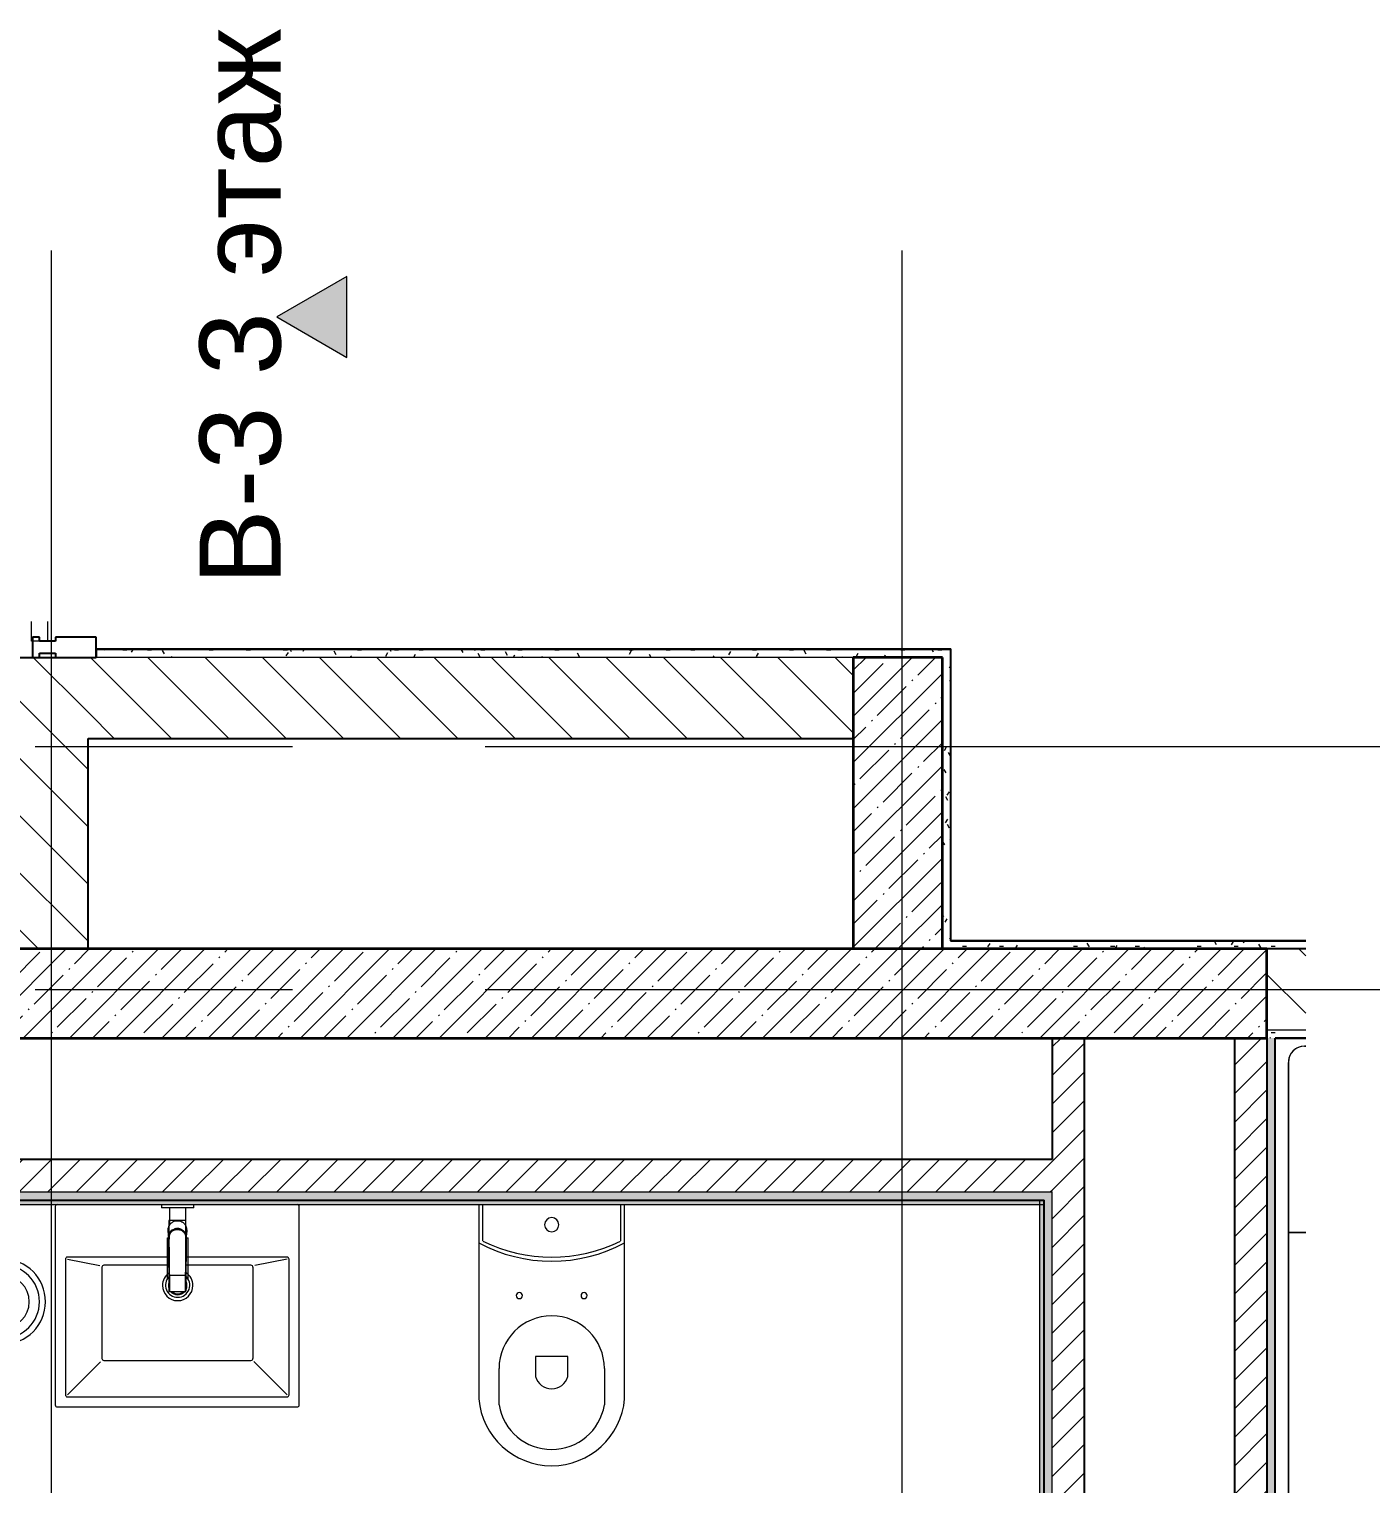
# Model space of a CAD drawing. Header units: millimetres. Extents: x 88919 to 135993, y -1987 to 12871.
# Drawn here: x 98554 to 101867, y 9279 to 12871 of the extents above; entities that cross this region are included whole.
import ezdxf

# ---------------------------------------------------------------- set-up
doc = ezdxf.new("R2010")
doc.units = ezdxf.units.MM
doc.linetypes.add('Осевая', pattern=[3175, 635, -476.25, 1587.5, -476.25])
for name, color, linetype, lineweight in [('0-1', 7, 'Continuous', 9), ('A-DOOR', 7, 'Continuous', 9), ('A-DOOR-1', 7, 'Continuous', 13), ('A-GLAZ-CWMG', 7, 'Continuous', 9), ('A-GLAZ-CWMG-1', 7, 'Continuous', 25), ('A-WALL-2', 7, 'Continuous', 9), ('G-ANNO-SYMB', 7, 'Continuous', 9), ('I-WALL', 7, 'Continuous', 9), ('P-SANR-FIXT', 7, 'Continuous', 9), ('P-SANR-FIXT-1', 7, 'Continuous', 13), ('Оси', 7, 'Continuous', 9), ('Оси-2', 7, 'Осевая', 9)]:
    doc.layers.add(name, color=color, linetype=linetype, lineweight=lineweight)
for name, color, linetype, lineweight, true_color in [('A-WALL-1', 7, 'Continuous', 25, 0x3c3c3c), ('A-WALL-3', 7, 'Continuous', 35, 0x3c3c3c), ('A-WALL-FNSH-1', 7, 'Continuous', 13, 0x3c3c3c), ('I-FURN-4', 7, 'Continuous', 9, 0xf0f0f0)]:
    doc.layers.add(name, color=color, linetype=linetype, lineweight=lineweight, true_color=true_color)
doc.styles.add('Arial_1', font='arial.ttf', dxfattribs={"height": 200})
pattern_1 = [(45, (0, 0), (-35.35534, 35.35534), [])]
pattern_2 = [(45, (0, 0), (-57.024626, 57.024626), []), (45, (57.025, 0), (-57.024626, 57.024626), [100.806, -20.161, 3.353, -16.808])]
pattern_3 = [(135, (0, 0), (-70.71068, -70.71068), [])]
pattern_4 = [(0, (0, 0), (121.92, 30.48), [10.058, -81.382, 10.058, -81.382, -487.68]), (0, (0, 0), (121.92, 30.48), [-182.88, 10.058, -172.822, 10.058, -81.382, -213.36]), (0, (0, 0), (121.92, 30.48), [-457.2, 10.058, -50.902, 10.058, -142.342]), (120, (45.72, 15.24), (-87.356454, 90.345817), [10.058, -81.382, 10.058, -81.382, -487.68]), (120, (45.72, 15.24), (-87.356454, 90.345817), [-182.88, 10.058, -172.822, 10.058, -81.382, -213.36]), (120, (45.72, 15.24), (-87.356454, 90.345817), [-457.2, 10.058, -50.902, 10.058, -142.342]), (240, (60.96, 76.2), (-34.563546, -120.825817), [10.058, -81.382, 10.058, -81.382, -487.68]), (240, (60.96, 76.2), (-34.563546, -120.825817), [-182.88, 10.058, -172.822, 10.058, -81.382, -213.36]), (240, (60.96, 76.2), (-34.563546, -120.825817), [-457.2, 10.058, -50.902, 10.058, -142.342])]

# ---------------------------------------------------------------- blocks, each defined once
blk = doc.blocks.new('Bed - Small Sizes - 1_118-V1-План разверток пом_3_27_ Этаж 3')
at = {"layer": 'I-FURN-4'}
for p, q in [((-289.7, 0), (-292.7, 0)), ((-292.7, 0), (-289.7, 0)), ((-289.7, 0), (-292.7, 0)), ((-292.7, 0), (-289.7, 0)), ((-332.7, -40), (-332.7, -460)), ((-332.7, -460), (-332.7, -40)), ((-332.7, -40), (-332.7, -460)), ((-332.7, -460), (-332.7, -40)), ((-332.7, -460), (-289.7, -460)), ((-289.7, -460), (-332.7, -460)), ((-332.7, -460), (-332.7, -1510)), ((-332.7, -1510), (-332.7, -460)), ((-332.7, -460), (-289.7, -460)), ((-292.7, -1550), (-289.7, -1550)), ((-289.7, -1550), (-292.7, -1550))]:
    blk.add_line(p, q, dxfattribs=at)
for centre, start, end in [((-292.7, -40), 90, 180), ((-292.7, -40), 90, 180), ((-292.7, -40), 90, 180), ((-292.7, -40), 165, 180), ((-292.7, -40), 90, 165), ((-292.7, -1510), 180, 270), ((-292.7, -1510), 180, 270)]:
    blk.add_arc(centre, 40, start, end, dxfattribs=at)
blk = doc.blocks.new('WC Seat_2 with Cistern-Wall Based - SE21-33487045-План разверток пом_3_27_ Этаж 3')
at = {"layer": 'P-SANR-FIXT'}
for p, q in [((-55, 485.5), (-55, 100.5)), ((-5, 410.5), (-5, 500.5)), ((255, 500.5), (255, 410.5)), ((305, 100.5), (305, 485.5)), ((85, 430.5), (85, 380.5)), ((165, 380.5), (165, 430.5)), ((85, 380.5), (165, 380.5)), ((-55, 100.5), (-55, 5.5)), ((-45, 5.5), (-45, 95.6)), ((295, 95.6), (295, 5.5)), ((305, 5.5), (305, 100.5))]:
    blk.add_line(p, q, dxfattribs=at)
for centre, radius, start, end in [((125, 469.8), 180.7, 4.9791, 175.0209), ((125, 478.7), 131.8, 9.5273, 170.4727), ((125, 418.8), 41.7, 16.2602, 163.7398), ((125, 410.5), 130, 180, 360), ((45, 230.5), 7.5, 0, 180), ((45, 230.5), 7.5, 180, 360), ((205, 230.5), 7.5, 0, 180), ((205, 230.5), 7.5, 180, 360), ((125, -237), 382.5, 61.9275, 118.0725), ((125, -247), 382.5, 63.6122, 116.3878), ((125, 55.5), 17.5, 0, 180), ((125, 55.5), 17.5, 180, 360)]:
    blk.add_arc(centre, radius, start, end, dxfattribs=at)
blk = doc.blocks.new('сифон - Для раковины-V7-План разверток пом_3_27_ Этаж 3')
at = {"layer": 'P-SANR-FIXT'}
for p, q in [((199.2, 40), (191.1, 40)), ((191.1, -40), (191.1, 40)), ((116.7, 26), (15, 26)), ((116.7, 26), (116.7, 20.9)), ((15, -26), (116.7, -26)), ((116.7, -19.7), (116.7, -26)), ((191.1, -40), (199.2, -40))]:
    blk.add_line(p, q, dxfattribs=at)
for start, end in [(45, 180), (180, 319.7584)]:
    blk.add_arc((0, 0), 30, start, end, dxfattribs=at)
at = {"layer": 'P-SANR-FIXT-1'}
for p, q in [((127.1, 20), (123.1, 20)), ((191.1, 20), (147.8, 20)), ((21.9, -20), (49, -20)), ((49, -20), (56, -20)), ((56, -20), (75, -20)), ((85.7, -20), (118.5, -20)), ((119.7, -20), (122.9, -20)), ((145.8, -20), (191.1, -20))]:
    blk.add_line(p, q, dxfattribs=at)
for radius, start, end in [(22.5, 133.7338, 180), (22.5, 180, 225.6765), (21.5, 137.4891, 180), (21.5, 180, 223.3802), (22.5, 67.2152, 113.0759), (21.5, 72, 108), (22.5, 241.9585, 297.7301), (21.5, 245.8675, 293.8296)]:
    blk.add_arc((0, 0), radius, start, end, dxfattribs=at)
blk = doc.blocks.new('раковина - 400 x 500mm-30615599-План разверток пом_3_27_ Этаж 3')
at = {"layer": 'P-SANR-FIXT'}
for p, q in [((-249.5, -5), (-249.5, -495)), ((352.5, -495), (352.5, -5)), ((-224.5, -135), (-224.5, -470)), ((32, -130), (-219.5, -130)), ((-219.5, -135), (-139.5, -151)), ((322.5, -130), (72, -130)), ((322.5, -135), (242.8, -150.5)), ((327.5, -470), (327.5, -135)), ((-134.5, -155), (-134.5, -380)), ((-126, -150), (-129.5, -150)), ((32.1, -150), (-126, -150)), ((233.5, -150), (72, -150)), ((238.5, -155), (238.5, -380)), ((-219.5, -470), (-137.6, -388.1)), ((-129.5, -385), (233.5, -385)), ((322.5, -470), (240.2, -387.7)), ((-244.5, -500), (347.5, -500)), ((-219.5, -475), (322.5, -475))]:
    blk.add_line(p, q, dxfattribs=at)
for centre, radius, start, end in [((-244.5, -5), 5, 91.1622, 180), ((347.5, -5), 5, 0, 88.8378), ((-219.5, -135), 5, 90, 180), ((322.5, -135), 5, 0, 90), ((-129.5, -155), 5, 90, 180), ((52.6, -199.9), 37.5, 124.8114, 180), ((52.6, -199.9), 37.5, 360, 57.1518), ((233.5, -155), 5, 0, 90), ((52.6, -199.9), 37.5, 180, 360), ((52.6, -199.9), 23, 161.6312, 180), ((52.6, -199.9), 23, 180, 198.741), ((52.6, -199.9), 23, 219.4751, 319.8471), ((52.6, -199.9), 23, 334.4204, 360), ((52.6, -199.9), 23, 360, 25.149), ((-129.5, -380), 5, 180, 270), ((233.5, -380), 5, 270, 360), ((-244.5, -495), 5, 180, 270), ((-219.5, -470), 5, 180, 270), ((322.5, -470), 5, 270, 0), ((347.5, -495), 5, 270, 0)]:
    blk.add_arc(centre, radius, start, end, dxfattribs=at)
blk = doc.blocks.new('смеситель для раковины - Default-V8-План разверток пом_3_27_ Этаж 3')
at = {"layer": '0-1'}
for p, q in [((19.7, 151.6), (-19.8, 151.6)), ((-20.3, 110), (-20.4, 97.4)), ((19.8, 111.8), (-19.8, 111.8)), ((20.4, 97.4), (20.3, 110)), ((-22.8, 3), (-21.8, 15.6)), ((-20.7, 17.2), (-20.7, 16.7)), ((20.8, 16.7), (20.8, 17.2))]:
    blk.add_line(p, q, dxfattribs=at)
at = {"layer": '0-1', "flags": 128}
for points in [[(-19.8, 151.6), (-20, 151.6), (-20.2, 151.6), (-20.3, 151.5), (-20.4, 151.5), (-20.5, 151.4), (-20.6, 151.3), (-20.6, 151.2), (-20.7, 151.1), (-20.7, 151.1), (-20.7, 151), (-20.7, 151), (-20.8, 150.9), (-20.8, 150.6), (-20.8, 149.7), (-20.8, 148.7), (-20.8, 147.7), (-20.9, 146.7), (-20.9, 145.3), (-21.1, 93.2)], [(19.7, 151.6), (20, 151.6), (20.2, 151.6), (20.4, 151.5), (20.5, 151.4), (20.6, 151.3), (20.6, 151.3), (20.7, 151.2), (20.7, 151.1), (20.7, 151.1), (20.7, 151), (20.8, 151), (20.8, 150.9), (20.8, 150.6)], [(-19.8, 111.8), (-19.9, 111.8), (-20, 111.8), (-20.1, 111.8), (-20.1, 111.7), (-20.2, 111.7), (-20.3, 111.6), (-20.3, 111.5), (-20.3, 111.5), (-20.3, 111.4), (-20.3, 111.4), (-20.3, 111.4), (-20.3, 111.3), (-20.3, 111.2), (-20.3, 111), (-20.3, 110.8), (-20.3, 110.6), (-20.3, 110.3), (-20.3, 110)], [(12.1, -0.1), (14.4, 1.7), (18.1, 6.1), (20.4, 11.5), (21.2, 17.2), (21.2, 36.2), (21.1, 56), (21, 111.4)], [(19.8, 111.8), (19.9, 111.8), (20, 111.8), (20.1, 111.8), (20.2, 111.7), (20.2, 111.6), (20.3, 111.6), (20.3, 111.5), (20.3, 111.5), (20.3, 111.4), (20.3, 111.4), (20.3, 111.3), (20.3, 111.1), (20.3, 110.9), (20.3, 110.7), (20.3, 110.4), (20.3, 110)], [(-21.8, 15.6), (-21.7, 19.7), (-21.6, 24.4), (-21.5, 30.8), (-21.4, 37.1), (-21.3, 49.4), (-21.2, 68.8), (-21.1, 88)], [(-18.9, 7.6), (-20, 10.3), (-20.8, 13.1), (-21.1, 18.6), (-21.1, 48.6), (-21.1, 93.2)], [(21.8, 15.6), (22.1, 11.2), (22.8, 3)]]:
    blk.add_lwpolyline(points, dxfattribs=at)
at = {"layer": 'P-SANR-FIXT'}
for p, q in [((21, 151.6), (-21, 151.6)), ((-21, 151.6), (-21, -23)), ((-19.7, 144), (-19.8, 111.7)), ((19.8, 111.7), (19.7, 144)), ((21, -23), (21, 151.6)), ((-21, 19.9), (-20.8, 19.8)), ((-20.4, 22), (-20.8, 19.8)), ((19.4, 12.9), (20.4, 11.1)), ((20.8, 19.8), (20.4, 22)), ((21, 19.9), (20.8, 19.8)), ((20.9, 18.5), (20.8, 19.8)), ((20.9, 18.4), (21.1, 18.4)), ((22.5, 5), (22.9, 1.6)), ((-21, -23), (21, -23)), ((-0.6, -2.8), (0.6, -2.8))]:
    blk.add_line(p, q, dxfattribs=at)
at = {"layer": 'P-SANR-FIXT', "flags": 128}
for points in [[(-21.1, 16.9), (-21.1, 42.2), (-21, 67.6), (-20.8, 118.3), (-20.7, 143.7), (-20.7, 149.4), (-20.8, 150.2), (-20.9, 145.3), (-20.9, 138.9), (-21.1, 88.1)], [(-20.1, 88.1), (-20.1, 99.6), (-20, 111), (-20, 122.4), (-19.9, 133.8), (-19.9, 145.2)], [(19.9, 145.2), (19.9, 138.9), (19.9, 132.6), (20, 126.2), (20, 119.9), (20, 113.5), (20, 107.2), (20.1, 100.8), (20.1, 94.5), (20.1, 88.1)], [(21.1, 88.1), (20.9, 138.9), (20.9, 145.3), (20.8, 150.2), (20.7, 149.4), (20.7, 143.7), (20.8, 118.3), (21, 67.6), (21.1, 42.2), (21.1, 16.9)], [(-21.1, 18.6), (-21.1, 18.6), (-21.1, 18.6), (-21, 18.6), (-21, 18.6), (-21, 18.5), (-20.9, 18.5), (-20.9, 18.5)], [(-21.1, 18.4), (-21.1, 18), (-21.1, 17.6), (-21.1, 17.2), (-21.1, 16.8), (-21.1, 16.4)], [(-20.8, 19.8), (-20.9, 19.2), (-20.9, 18.5)], [(-15.9, 4.1), (-13.1, 1.6), (-9.8, -0.4), (-6.1, -1.8), (-2.1, -2.5), (2.1, -2.5), (6.1, -1.8), (9.8, -0.4), (11.1, 0.4)], [(11.5, 0.5), (13.1, 1.6), (15.9, 4.1)], [(21.1, 16.4), (21.1, 16.8), (21.1, 17.2), (21.1, 17.6), (21.1, 18), (21.1, 18.4)], [(22.9, 1.5), (22.7, 3.2), (22.5, 5.6), (22.3, 7.9), (22.1, 10.8), (21.8, 15.2)], [(0.6, -3.9), (0.3, -3.9), (0.1, -3.9), (-0.1, -3.9), (-0.3, -3.9), (-0.6, -3.9)]]:
    blk.add_lwpolyline(points, dxfattribs=at)
at = {"layer": 'P-SANR-FIXT'}
for centre, major_axis, ratio, start_param, end_param in [((-19.8, 109.7), (-0.5, 0.002), 0.095846, 0.017294, 1.571164), ((19.8, 109.7), (0.5, 0.002), 0.095848, 4.711795, 6.265892), ((0, 17.2), (20.8, 0), 0.98634, 3.038054, 3.141593), ((0, 17.2), (20.8, 0), 0.98634, 3.141593, 3.441377), ((0, 16.7), (20.8, 0), 0.98634, 3.141593, 3.372062), ((0, 16.7), (20.7, 0), 0.98634, 3.571127, 3.769911), ((0, 17.2), (20.8, 0), 0.98634, 3.613983, 5.347036), ((0, 16.7), (20.8, 0), 0.98634, 5.454922, 5.846752), ((0, 17.2), (20.8, 0), 0.98634, 5.499139, 5.804813), ((0, 17.2), (-20.8, 0), 0.98634, 2.841808, 3.141593), ((0, 16.7), (20.8, 0), 0.98634, 6.052716, 6.283185), ((0, 17.2), (20.8, 0), 0.98634, 0, 0.103539), ((0, 16.7), (20.7, 0), 0.98634, 4.276566, 4.807479), ((0, 16.7), (20.8, 0), 0.98634, 4.9338, 5.10736)]:
    blk.add_ellipse(centre, major_axis=major_axis, ratio=ratio, start_param=start_param, end_param=end_param, dxfattribs=at)
for points, knots in [([(-19.9, 145.2), (-19.9, 146), (-19.9, 147.4), (-19.8, 149.3), (-19.8, 150.7), (-19.8, 151.5), (-19.8, 151.6), (-19.8, 151.6)], [0, 0, 0, 0, 0.1, 0.2, 0.3, 0.4, 0.4725859, 0.4725859, 0.4725859, 0.4725859]), ([(-19.8, 151.6), (-19.7, 151.6), (-19.7, 151.6), (-19.7, 151.2), (-19.7, 150), (-19.7, 148.3), (-19.7, 146.2), (-19.7, 144.8), (-19.7, 144)], [0.4728347, 0.4728347, 0.4728347, 0.4728347, 0.5, 0.6, 0.7, 0.8, 0.9, 1, 1, 1, 1]), ([(19.7, 144), (19.7, 144.8), (19.7, 146.2), (19.7, 148.3), (19.7, 150), (19.7, 151.2), (19.7, 151.6), (19.7, 151.6), (19.7, 151.6)], [0, 0, 0, 0, 0.1, 0.2, 0.3, 0.4, 0.5, 0.5274121, 0.5274121, 0.5274121, 0.5274121]), ([(19.7, 151.6), (19.8, 151.6), (19.8, 151.5), (19.8, 150.7), (19.8, 149.3), (19.9, 147.4), (19.9, 146), (19.9, 145.2)], [0.5275209, 0.5275209, 0.5275209, 0.5275209, 0.6, 0.7, 0.8, 0.9, 1, 1, 1, 1]), ([(-19.8, 111.8), (-19.8, 111.8), (-19.8, 111.7), (-19.8, 110.9), (-19.8, 110.1), (-19.8, 109.7)], [0.4695548, 0.4695548, 0.4695548, 0.4695548, 0.6, 0.8, 1, 1, 1, 1]), ([(19.8, 109.7), (19.8, 110.1), (19.8, 110.9), (19.8, 111.7), (19.8, 111.8), (19.8, 111.8)], [0, 0, 0, 0, 0.2, 0.4, 0.5304748, 0.5304748, 0.5304748, 0.5304748]), ([(-21.1, 88.1), (-21.1, 85.7), (-21.1, 82.2), (-21.1, 77.5), (-21.2, 73.9), (-21.2, 70.4), (-21.2, 66.8), (-21.2, 63.9), (-21.2, 61.5), (-21.2, 59.8), (-21.2, 58), (-21.2, 55.7), (-21.3, 52.8), (-21.3, 49.3), (-21.3, 46), (-21.3, 42.6), (-21.4, 39.4), (-21.4, 36.2), (-21.5, 32.2), (-21.5, 27.5), (-21.7, 20.9), (-21.8, 17.2), (-21.8, 15.2)], [0, 0, 0, 0, 0.083333, 0.125, 0.166667, 0.208333, 0.25, 0.291667, 0.3125, 0.333333, 0.354167, 0.375, 0.416667, 0.458333, 0.5, 0.541667, 0.583333, 0.625, 0.666667, 0.75, 0.833333, 1, 1, 1, 1]), ([(-20.4, 97.4), (-20.4, 91.1), (-20.5, 81.8), (-20.6, 69.7), (-20.6, 60), (-20.7, 52.6), (-20.8, 47.4), (-20.8, 45.2), (-20.8, 43.5), (-20.9, 41.8), (-20.9, 39.8), (-20.9, 37.7), (-20.9, 36.2), (-20.9, 35.4), (-21, 34.1), (-21, 32.6), (-21, 31), (-21, 29.7), (-21, 28.6), (-21, 27.7), (-21, 26.8), (-21.1, 25.6), (-21.1, 22.9), (-21.1, 20.4), (-21.1, 18.4)], [0, 0, 0, 0, 0.222222, 0.333333, 0.444444, 0.583333, 0.618056, 0.652778, 0.670139, 0.6875, 0.722222, 0.756944, 0.774306, 0.782986, 0.791667, 0.826389, 0.84375, 0.861111, 0.878472, 0.887153, 0.895833, 0.913194, 0.930556, 1, 1, 1, 1]), ([(-20.5, 43.6), (-20.5, 44.1), (-20.5, 44.9), (-20.5, 45.9), (-20.4, 46.5), (-20.4, 47), (-20.4, 47.6), (-20.3, 48.2), (-20.3, 49.3), (-20.3, 50.8), (-20.3, 52.7), (-20.3, 54.8), (-20.2, 57.1), (-20.2, 60.5), (-20.1, 67), (-20, 78.4), (-19.9, 90.5), (-19.9, 97.4)], [0.3665203, 0.3665203, 0.3665203, 0.3665203, 0.3928571, 0.4107143, 0.4196429, 0.4285714, 0.4375, 0.4464286, 0.4642857, 0.5, 0.5357143, 0.5714286, 0.6071429, 0.6428571, 0.7142857, 0.8571429, 1, 1, 1, 1]), ([(19.9, 97.4), (19.9, 90.5), (20, 78.4), (20.1, 66.9), (20.2, 60.3), (20.3, 57), (20.3, 54.6), (20.3, 52.6), (20.3, 50.7), (20.3, 49.2), (20.4, 48.1), (20.4, 47.4), (20.4, 46.9), (20.4, 46.4), (20.4, 45.8), (20.4, 44.6), (20.4, 43), (20.4, 41.3), (20.5, 40), (20.5, 39.2), (20.6, 38.5), (20.7, 37.9), (20.7, 37.5)], [0, 0, 0, 0, 0.1428571, 0.2857143, 0.3571429, 0.3928571, 0.4285714, 0.4642857, 0.5, 0.5357143, 0.5535714, 0.5625, 0.5714286, 0.5803571, 0.5892857, 0.6071429, 0.6428571, 0.6785714, 0.6964286, 0.7053571, 0.7142857, 0.7301718, 0.7301718, 0.7301718, 0.7301718]), ([(20.1, 88.1), (20.1, 88.2), (20.2, 88.3), (20.4, 88.2), (20.5, 88), (20.6, 87.8), (20.7, 87.5), (20.7, 87.3), (20.8, 87.1), (20.9, 87), (20.9, 86.8), (20.9, 86.7)], [0, 0, 0, 0, 0.1, 0.19375, 0.25, 0.3, 0.35, 0.4, 0.45, 0.525, 0.575, 0.575, 0.575, 0.575]), ([(21.1, 18.4), (21.1, 19.2), (21.1, 20.8), (21.1, 23.1), (21.1, 25), (21.1, 26.5), (21, 27.6), (21, 28.6), (21, 30), (21, 31.7), (21, 33.4), (21, 34.6), (20.9, 35.2), (20.9, 35.7), (20.9, 36.3), (20.9, 36.9), (20.9, 38.1), (20.9, 39.8), (20.9, 41.4), (20.8, 42.8), (20.8, 44.1), (20.8, 45.8), (20.8, 48.6), (20.7, 53.5), (20.6, 60.7), (20.6, 68.9), (20.5, 76.5), (20.5, 85.7), (20.4, 92.7), (20.4, 97.4)], [0, 0, 0, 0, 0.027778, 0.055556, 0.083333, 0.097222, 0.111111, 0.125, 0.138889, 0.166667, 0.194444, 0.208333, 0.215278, 0.222222, 0.229167, 0.236111, 0.25, 0.277778, 0.305556, 0.319444, 0.333333, 0.361111, 0.388889, 0.444444, 0.555556, 0.666667, 0.75, 0.833333, 1, 1, 1, 1]), ([(21.8, 15.2), (21.8, 16.4), (21.7, 19.4), (21.6, 24.2), (21.5, 28.2), (21.5, 30.6), (21.5, 32.4), (21.4, 34.1), (21.4, 35.8), (21.4, 37.3), (21.4, 38.7), (21.4, 39.8), (21.4, 41), (21.3, 42.6), (21.3, 44.7), (21.3, 47.5), (21.3, 50.9), (21.2, 55.1), (21.2, 60), (21.2, 65.1), (21.2, 69.9), (21.2, 74.5), (21.1, 80.6), (21.1, 85.1), (21.1, 88.1)], [0, 0, 0, 0, 0.142857, 0.285714, 0.357143, 0.392857, 0.428571, 0.464286, 0.5, 0.535714, 0.553571, 0.571429, 0.589286, 0.607143, 0.642857, 0.678571, 0.714286, 0.75, 0.785714, 0.821429, 0.857143, 0.892857, 0.928571, 1, 1, 1, 1]), ([(-21, 19.9), (-21, 20.5), (-20.9, 21.9), (-20.9, 23.9), (-20.9, 25.6), (-20.9, 26.9), (-20.9, 27.6), (-20.9, 28.1), (-20.9, 28.7), (-20.9, 29.4), (-21, 30.9), (-21, 33.1), (-21, 35.5), (-20.9, 37.4), (-20.9, 38.5), (-20.8, 39.3), (-20.7, 40.1), (-20.7, 40.7), (-20.6, 41.2), (-20.6, 41.3)], [0, 0, 0, 0, 0.0357143, 0.0714286, 0.1071429, 0.125, 0.1339286, 0.1428571, 0.1517857, 0.1607143, 0.1785714, 0.2142857, 0.25, 0.2678571, 0.2857143, 0.2946429, 0.3035714, 0.3214286, 0.3257253, 0.3257253, 0.3257253, 0.3257253]), ([(-21.8, 15.2), (-21.9, 13.9), (-22, 12.1), (-22.1, 10.1), (-22.2, 8.7), (-22.3, 7.5), (-22.4, 6.6), (-22.5, 5.7), (-22.6, 4.8), (-22.7, 3.8), (-22.8, 2.7), (-22.8, 2), (-22.9, 1.5)], [0, 0, 0, 0, 0.1666667, 0.25, 0.3333333, 0.4166667, 0.5, 0.5833333, 0.6666667, 0.75, 0.8333333, 0.9414314, 0.9414314, 0.9414314, 0.9414314]), ([(22.9, 0.3), (22.9, -2.5), (22.3, -6.4), (20, -11.4), (17.7, -14.7), (14.9, -17.6), (11.6, -20), (7.9, -21.7), (4.5, -22.6), (1.5, -23), (-1.9, -23), (-6, -22.4), (-10, -20.8), (-12.8, -19.1), (-14.8, -17.5), (-16.7, -15.8), (-18.8, -13.3), (-21.9, -8.1), (-22.9, -3.2), (-22.9, 0.3)], [0, 0, 0, 0, 0.111111, 0.166667, 0.222222, 0.277778, 0.333333, 0.388889, 0.444444, 0.479167, 0.513889, 0.583333, 0.652778, 0.6875, 0.722222, 0.756944, 0.791667, 0.861111, 1, 1, 1, 1]), ([(-21, 19.9), (-21, 19.7), (-21, 19.5), (-21.1, 19.2), (-21.1, 18.9), (-21.1, 18.7), (-21.1, 18.6)], [0, 0, 0, 0, 0.333333, 0.5, 0.666667, 1, 1, 1, 1]), ([(-0.6, -3.9), (-1.6, -3.9), (-3.8, -3.7), (-7, -2.8), (-10, -1.5), (-12.8, 0.2), (-15.2, 2.3), (-17.3, 4.8), (-18.7, 7.1), (-19.6, 9), (-20.1, 10.6), (-20.6, 12.1), (-21, 14.3), (-21.1, 15.9), (-21.1, 16.9)], [0, 0, 0, 0, 0.1, 0.2, 0.3, 0.4, 0.5, 0.6, 0.7, 0.75, 0.8, 0.85, 0.9, 1, 1, 1, 1]), ([(-21.1, 16.4), (-21.1, 14.3), (-20.4, 11.1), (-18.7, 7.6), (-17.5, 5.8), (-16.4, 4.5), (-15.2, 3.2), (-13.9, 2.1), (-12.5, 1), (-10.9, 0.1), (-9.2, -0.7), (-6.9, -1.7), (-3.8, -2.5), (0, -2.8), (3.8, -2.5), (6.9, -1.7), (9, -0.9), (10.1, -0.3), (10.9, 0.1), (11.7, 0.5), (12.7, 1.2), (13.9, 2), (15, 3), (15.8, 3.8), (16.4, 4.5), (17, 5.2), (17.7, 6.2), (18.6, 7.6), (19.3, 9), (19.7, 9.9), (19.9, 10.5), (20, 10.9), (20.2, 11.2), (20.3, 11.7), (20.6, 12.6), (20.8, 13.8), (21, 15.1), (21.1, 16), (21.1, 16.4)], [0, 0, 0, 0, 0.111111, 0.166667, 0.194444, 0.222222, 0.25, 0.277778, 0.305556, 0.333333, 0.361111, 0.388889, 0.444444, 0.5, 0.555556, 0.611111, 0.638889, 0.652778, 0.666667, 0.680556, 0.694444, 0.722222, 0.75, 0.763889, 0.777778, 0.791667, 0.805556, 0.833333, 0.861111, 0.875, 0.881944, 0.888889, 0.895833, 0.902778, 0.916667, 0.944444, 0.972222, 1, 1, 1, 1]), ([(-20.8, 14.6), (-20.7, 14.1), (-20.6, 12.9), (-20.2, 11.6), (-20, 10.9)], [0, 0, 0, 0, 0.4, 1, 1, 1, 1]), ([(-20, 10.9), (-19.6, 9.8), (-18.5, 7.4), (-17, 5.2), (-15.9, 4.1)], [0, 0, 0, 0, 0.444444, 1, 1, 1, 1]), ([(21.1, 16.9), (21.1, 15.9), (21, 13.7), (20.2, 10.6), (19, 7.6), (16.7, 3.9), (12.9, 0), (7.1, -3.1), (2.7, -3.9), (0.6, -3.9)], [0, 0, 0, 0, 0.1, 0.2, 0.3, 0.4, 0.6, 0.8, 1, 1, 1, 1]), ([(15.9, 4.1), (16.7, 5), (18.4, 7.2), (19.5, 9.5), (20, 10.9)], [0, 0, 0, 0, 0.444444, 1, 1, 1, 1]), ([(20, 10.9), (20.2, 11.4), (20.5, 12.7), (20.7, 13.9), (20.8, 14.6)], [0, 0, 0, 0, 0.444444, 1, 1, 1, 1]), ([(20.9, 33.9), (20.9, 33.6), (20.9, 32.5), (20.9, 30.9), (20.9, 29.2), (20.9, 28.3), (20.9, 27.5), (20.9, 26.8), (20.9, 25.6), (20.9, 23.9), (21, 21.9), (21, 20.5), (21, 19.9)], [0.7766981, 0.7766981, 0.7766981, 0.7766981, 0.7857143, 0.8214286, 0.8392857, 0.8571429, 0.8660714, 0.875, 0.8928571, 0.9285714, 0.9642857, 1, 1, 1, 1]), ([(-0.6, -3.9), (-0.6, -3.9), (-0.6, -3.7), (-0.6, -3.5), (-0.6, -3.1), (-0.6, -2.9), (-0.6, -2.8)], [0, 0, 0, 0, 0.363636, 0.545455, 0.727273, 1, 1, 1, 1]), ([(0.6, -3.9), (0.6, -3.9), (0.6, -3.7), (0.6, -3.5), (0.6, -3.1), (0.6, -2.9), (0.6, -2.8)], [0, 0, 0, 0, 0.363636, 0.545455, 0.727273, 1, 1, 1, 1])]:
    blk.add_open_spline(points, degree=3, knots=knots, dxfattribs=at)
for points in [[(-19.8, 111.8), (-19.8, 111.8), (-19.8, 111.8), (-19.8, 111.8)], [(19.8, 111.8), (19.8, 111.8), (19.8, 111.8), (19.8, 111.8)], [(-20.1, 88.1), (-20.4, 88.2), (-20.6, 88.2), (-20.8, 88.2)], [(-20, 85.7), (-20.1, 86.5), (-20.1, 87.3), (-20.1, 88.1)], [(20.1, 88.1), (20.1, 87.3), (20.1, 86.5), (20, 85.7)], [(-22.9, 1.5), (-22.9, 2.7), (-22.8, 3.8), (-22.6, 4.9)], [(-21.8, 15.2), (-21.8, 16.4), (-21.7, 17.6), (-21.4, 18.8)], [(-21.2, 19.5), (-21, 20.5), (-20.6, 21.4), (-20.2, 22.3)], [(-20.9, 18.4), (-21, 18.4), (-21.1, 18.4), (-21.1, 18.5)], [(-20.4, 22.5), (-20.7, 21.7), (-20.9, 20.8), (-21, 19.9)], [(-20.9, 18.3), (-20.9, 17.7), (-20.9, 16.5), (-20.8, 15.2), (-20.8, 14.6)], [(20.7, 19.9), (20.7, 17.5), (19.9, 12.6), (16.3, 6), (10.7, 1.1), (3.8, -1.6), (-3.7, -1.6), (-10.7, 1.1), (-16.3, 6), (-19.9, 12.6), (-20.7, 17.5), (-20.7, 19.9)], [(-20.4, 11.1), (-20.1, 11.7), (-19.8, 12.3), (-19.4, 12.9)], [(20.2, 22.3), (21.2, 20.1), (21.8, 17.6), (21.8, 15.2)], [(21, 19.9), (20.9, 20.8), (20.7, 21.7), (20.4, 22.5)], [(20.8, 14.6), (20.8, 15.2), (20.9, 16.5), (20.9, 17.8), (20.9, 18.4)], [(21.1, 18.5), (21.1, 18.5), (21, 18.5), (20.9, 18.5)], [(21.1, 18.5), (21.1, 18.6), (21.1, 18.7), (21.1, 18.9), (21.1, 19.2), (21.1, 19.4), (21, 19.6), (21, 19.8), (21, 19.9)], [(-3, -2.5), (-2.2, -2.7), (-1.4, -2.7), (-0.6, -2.8)]]:
    blk.add_open_spline(points, degree=3, dxfattribs=at)
blk = doc.blocks.new('мусорная корзина - Round_ Metal-30590745-План разверток пом_3_27_ Этаж 3')
at = {"layer": 'P-SANR-FIXT'}
for radius, start, end in [(105, 0, 180), (90, 360, 180), (65, 0, 180), (105, 180, 360), (90, 180, 360), (65, 180, 360)]:
    blk.add_arc((0, 0), radius, start, end, dxfattribs=at)
blk = doc.blocks.new('Дверь_Витражная_остекление_ - ВВ-7 остекление-32356329-План разверток пом_3_27_ Этаж 3')
at = {"layer": 'A-DOOR-1'}
for p, q in [((-910, 20), (-861.4, 20)), ((-910, -20), (-910, 20)), ((-861.4, -20), (-910, -20))]:
    blk.add_line(p, q, dxfattribs=at)
blk = doc.blocks.new('Прямоугольный импост - Импост структурный с накладкой - 160мм Темный-32310142-План разверток пом_3_27_ Этаж 3')
at = {"layer": 'A-GLAZ-CWMG-1'}
for p, q in [((-50, 0), (-50, 17)), ((-50, 17), (0, 17)), ((-40, 0), (-50, 0)), ((-40, -40), (-40, 0)), ((0, 0), (-10, 0)), ((-10, 0), (-10, -40)), ((0, 17), (0, 0)), ((-50, -140), (-50, -40)), ((-50, -40), (-40, -40)), ((-10, -40), (0, -40)), ((0, -40), (0, -140)), ((0, -140), (-50, -140))]:
    blk.add_line(p, q, dxfattribs=at)
blk = doc.blocks.new('Фасад - Марка фасада_Указатель-25386507-План разверток пом_3_27_ Этаж 3')
at = {"layer": 'G-ANNO-SYMB'}
blk.add_hatch(color=256, dxfattribs=at).paths.add_polyline_path([(-1, 0), (0, 1.732), (1, 0), (0, 0)])
for p, q in [((0, 1.732), (-1, 0)), ((1, 0), (0, 1.732)), ((-1, 0), (0, 0)), ((0, 0), (1, 0))]:
    blk.add_line(p, q, dxfattribs=at)

msp = doc.modelspace()

# ---------------------------------------------------------------- hatches: boundary and pattern name
at = {"layer": 'I-WALL'}
h = msp.add_hatch(dxfattribs=at)
h.set_pattern_fill('FP_9', color=256, style=0, pattern_type=2)
h.set_pattern_definition(pattern_3)
h.paths.add_polyline_path([(98500, 10600), (98700, 10600), (98700, 11320), (98500, 11320), (98500, 10619.6)])
h = msp.add_hatch(dxfattribs=at)
h.set_pattern_fill('FP_9', color=256, style=0, pattern_type=2)
h.set_pattern_definition(pattern_3)
h.paths.add_polyline_path([(100589, 11120), (100589, 11320), (98700, 11320), (98700, 11120), (100527.5, 11120)])
h = msp.add_hatch(dxfattribs=at)
h.set_pattern_fill('FP_10', color=256, style=0, pattern_type=2)
h.set_pattern_definition(pattern_4)
h.paths.add_polyline_path([(100809, 11320), (100829, 11320), (100829, 11340), (98720, 11340), (98720, 11320), (100589, 11320)])
h = msp.add_hatch(dxfattribs=at)
h.set_pattern_fill('FP_2', color=256, style=0, pattern_type=2)
h.set_pattern_definition(pattern_2)
h.paths.add_polyline_path([(100809, 10600), (100809, 11320), (100589, 11320), (100589, 10600)])
h = msp.add_hatch(dxfattribs=at)
h.set_pattern_fill('FP_10', color=256, style=0, pattern_type=2)
h.set_pattern_definition(pattern_4)
h.paths.add_polyline_path([(100829, 10600), (100829, 11320), (100809, 11320), (100809, 10600)])
h = msp.add_hatch(dxfattribs=at)
h.set_pattern_fill('FP_9', color=256, style=0, pattern_type=2)
h.set_pattern_definition(pattern_3)
h.paths.add_polyline_path([(101610, 10400), (101706, 10400), (101706, 10600), (101610, 10600)])
h.paths.add_polyline_path([(94190, 10400), (94210, 10400), (94210, 10600), (93460, 10600), (93460, 10400), (93490, 10400)])
h.paths.add_polyline_path([(92430, 10400), (92510, 10400), (92510, 10600), (92278.4, 10600), (92278.4, 10400), (92410, 10400)])
h = msp.add_hatch(dxfattribs=at)
h.set_pattern_fill('FP_2', color=256, style=0, pattern_type=2)
h.set_pattern_definition(pattern_2)
h.paths.add_polyline_path([(101610, 10380), (101610, 10600), (94210, 10600), (94210, 10380), (101116.8, 10380)])
h = msp.add_hatch(dxfattribs=at)
h.set_pattern_fill('FP_10', color=256, style=0, pattern_type=2)
h.set_pattern_definition(pattern_4)
h.paths.add_polyline_path([(101706, 10600), (101706, 10620), (100829, 10619.6), (100829, 10600), (101116.8, 10600)])
h = msp.add_hatch(dxfattribs=at)
h.set_pattern_fill('FP_10', color=256, style=0, pattern_type=2)
h.set_pattern_definition(pattern_4)
h.paths.add_polyline_path([(101610, 10380), (101706, 10380.7), (101706, 10400), (101610, 10400)])
h = msp.add_hatch(dxfattribs=at)
h.set_pattern_fill('FP_1', color=256, style=0, pattern_type=2)
h.set_pattern_definition(pattern_1)
h.paths.add_polyline_path([(101080, 5400), (101160, 5400), (101160, 10380), (101080, 10380), (101080, 5420)])
h = msp.add_hatch(dxfattribs=at)
h.set_pattern_fill('FP_1', color=256, style=0, pattern_type=2)
h.set_pattern_definition(pattern_1)
h.paths.add_polyline_path([(101530, 5400), (101610, 5400), (101610, 10380), (101530, 10380), (101530, 5885.4)])
h = msp.add_hatch(dxfattribs=at)
h.set_pattern_fill('FP_10', color=256, style=0, pattern_type=2)
h.set_pattern_definition(pattern_4)
h.paths.add_polyline_path([(101630, 5160), (101630, 10380), (101610, 10380), (101610, 5160)])
h = msp.add_hatch(dxfattribs=at)
h.set_pattern_fill('FP_1', color=256, style=0, pattern_type=2)
h.set_pattern_definition(pattern_1)
h.paths.add_polyline_path([(101060, 10000), (101080, 10000), (101080, 10080), (94290, 10080), (94290, 10000), (100527.5, 10000)])
h = msp.add_hatch(dxfattribs=at)
h.set_pattern_fill('FP_10', color=256, style=0, pattern_type=2)
h.set_pattern_definition(pattern_4)
h.paths.add_polyline_path([(101049, 9980), (101060, 9980), (101060, 10000), (94310, 10000), (94310, 9980), (100527.5, 9980)])
h = msp.add_hatch(dxfattribs=at)
h.set_pattern_fill('FP_10', color=256, style=0, pattern_type=2)
h.set_pattern_definition(pattern_4)
h.paths.add_polyline_path([(101060, 5420), (101080, 5420), (101080, 10000), (101060, 10000), (101060, 5431)])
for points in [[(101060, 9969), (101060, 9980), (94310, 9980), (94310, 9969), (100527.5, 9969)], [(101049, 5431), (101060, 5431), (101060, 9980), (101049, 9980), (101049, 5885.4)]]:
    msp.add_hatch(color=256, dxfattribs=at).paths.add_polyline_path(points)

# ---------------------------------------------------------------- linework, layer by layer
at = {"layer": 'A-WALL-1'}
for p, q in [((97639, 11320), (98720, 11320)), ((98720, 11340), (98720, 11320)), ((98720, 11340), (100829, 11340)), ((100829, 11340), (100829, 10620)), ((98700, 10600), (98700, 11120)), ((98700, 11120), (100589, 11120)), ((100829, 10620), (101706, 10620)), ((101706, 10600), (101610, 10600)), ((101080, 10380), (101080, 10080)), ((101160, 5400), (101160, 10380)), ((101530, 10380), (101530, 5400)), ((101610, 10380), (101610, 5096.4)), ((101630, 5160), (101630, 10380)), ((101706, 10380), (101630, 10380)), ((101080, 10080), (94290, 10080)), ((94310, 9980), (101060, 9980)), ((101060, 5420), (101060, 9980))]:
    msp.add_line(p, q, dxfattribs=at)
at = {"layer": 'A-WALL-2'}
for p, q in [((100589, 11320), (98720, 11320)), ((101610, 10400), (101706, 10400)), ((94290, 10000), (101080, 10000)), ((101080, 5400), (101080, 10000))]:
    msp.add_line(p, q, dxfattribs=at)
at = {"layer": 'A-WALL-3'}
for p, q in [((100589, 11320), (100589, 10600)), ((100809, 11320), (100589, 11320)), ((100809, 10600), (100809, 11320)), ((101610, 10600), (94210, 10600)), ((101610, 10380), (101610, 10600)), ((94210, 10380), (101610, 10380))]:
    msp.add_line(p, q, dxfattribs=at)
at = {"layer": 'A-WALL-FNSH-1'}
for p, q in [((100830, 11341), (98721, 11341)), ((98721, 11341), (98721, 11340)), ((100830, 11341), (100830, 10620)), ((101706, 10621), (100830, 10621)), ((101631, 5159), (101631, 10379)), ((101631, 10379), (101706, 10379)), ((94321, 9969), (101060, 9969)), ((101049, 9980), (101049, 5431))]:
    msp.add_line(p, q, dxfattribs=at)
at = {"layer": 'Оси'}
for p, q in [((98610, 9824.5), (98610, 12324.5)), ((100710, 9824.5), (100710, 12324.5)), ((99956.6, 11100), (102456.6, 11100)), ((99956.6, 10500), (102456.6, 10500))]:
    msp.add_line(p, q, dxfattribs=at)
at = {"layer": 'Оси-2'}
for p, q in [((92219.3, 11100), (99956.6, 11100)), ((92219.3, 10500), (99956.6, 10500)), ((98610, 6015.8), (98610, 9824.5)), ((100710, 6015.8), (100710, 9824.5))]:
    msp.add_line(p, q, dxfattribs=at)

# ---------------------------------------------------------------- block references
at = {"layer": 'A-DOOR', "rotation": 89.99999999999993}
msp.add_blockref('Дверь_Витражная_остекление_ - ВВ-7 остекление-32356329-План разверток пом_3_27_ Этаж 3', (98580, 12270), dxfattribs=at)
at = {"layer": 'A-GLAZ-CWMG', "extrusion": (0, 0, -1), "rotation": 270.0000000000001}
msp.add_blockref('Прямоугольный импост - Импост структурный с накладкой - 160мм Темный-32310142-План разверток пом_3_27_ Этаж 3', (-98580, 11320), dxfattribs=at)
at = {"layer": 'G-ANNO-SYMB', "xscale": 99.99999999999993, "yscale": 99.99999999999993, "zscale": 99.99999999999993, "rotation": 89.99999999999962}
msp.add_blockref('Фасад - Марка фасада_Указатель-25386507-План разверток пом_3_27_ Этаж 3', (99338.9, 12160.7), dxfattribs=at)
at = {"layer": 'I-FURN-4'}
msp.add_blockref('Bed - Small Sizes - 1_118-V1-План разверток пом_3_27_ Этаж 3', (101995.7, 10360), dxfattribs=at)
at = {"layer": 'P-SANR-FIXT'}
for name, p in [('раковина - 400 x 500mm-30615599-План разверток пом_3_27_ Этаж 3', (98868.6, 9969)), ('мусорная корзина - Round_ Metal-30590745-План разверток пом_3_27_ Этаж 3', (98489.9, 9729))]:
    msp.add_blockref(name, p, dxfattribs=at)
for name, p, rotation in [('сифон - Для раковины-V7-План разверток пом_3_27_ Этаж 3', (98921.2, 9769.8), 90.0000000000001), ('WC Seat_2 with Cistern-Wall Based - SE21-33487045-План разверток пом_3_27_ Этаж 3', (99969.5, 9974.5), 180), ('смеситель для раковины - Default-V8-План разверток пом_3_27_ Этаж 3', (98920.6, 9906.1), 180)]:
    msp.add_blockref(name, p, dxfattribs=dict(at, rotation=rotation))

# ---------------------------------------------------------------- texts
at = {"layer": 'G-ANNO-SYMB', "char_height": 200, "attachment_point": 1, "rotation": 90, "style": 'Arial_1'}
for s, insert, width in [('этаж', (98975.1, 12259.6), 761.603), ('-3 3 ', (98975.1, 11690.7), 689.451), ('\\fArial|b0|i0|c204|p34|;В', (98975.1, 11498.9), 232.489)]:
    msp.add_mtext(s, dxfattribs=dict(at, insert=insert, width=width))

doc.saveas('drawing.dxf')
